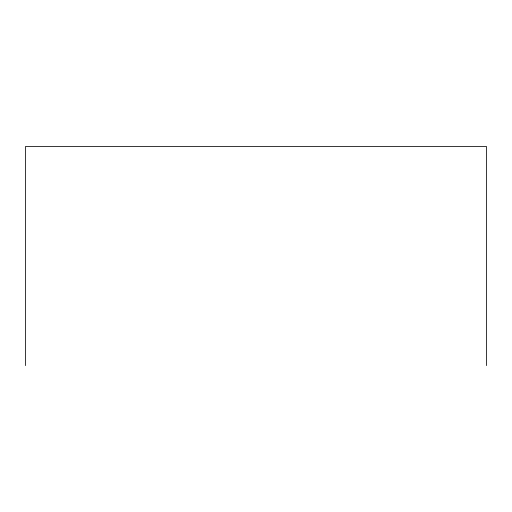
<?xml version="1.0" encoding="UTF-8"?>
<svg xmlns="http://www.w3.org/2000/svg" width="512" height="512" viewBox="0 0 512 512"><rect width="100%" height="100%" fill="white"/><g stroke="black" fill="none" stroke-linecap="round" stroke-linejoin="round"><path stroke-width="0.77" d="M486.4 365.594L486.4 146.406L25.6 146.406L25.6 365.594"/></g></svg>
